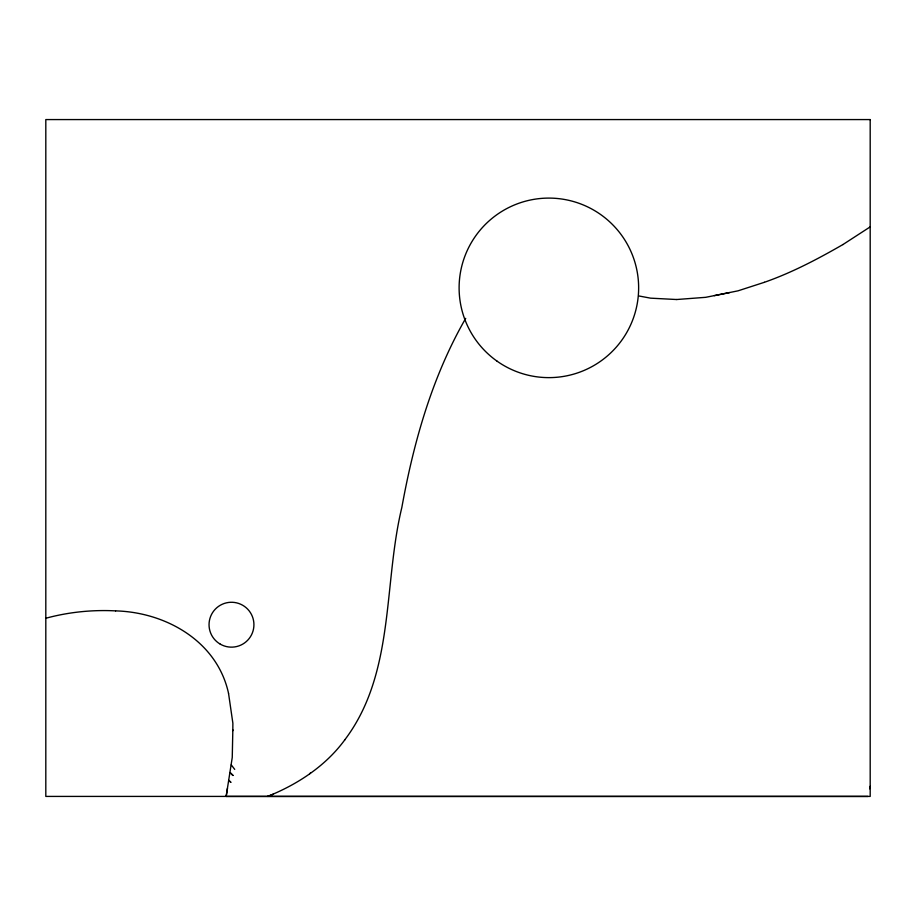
<?xml version="1.0" encoding="UTF-8"?>
<svg xmlns="http://www.w3.org/2000/svg" width="916" height="916" viewBox="0 0 916 916"><rect width="100%" height="100%" fill="white"/><g stroke="black" fill="none" stroke-linecap="round" stroke-linejoin="round"><path stroke-width="1.37" d="M232.824 730.659L232.87 723.193L228.542 693.366M232.836 729.777L232.252 757.463L226.16 796.416M227.477 788.31L226.172 796.428L867.967 796.428M869.639 788.779L870.2 786.237M465.706 318.344C432.238 376.51 413.723 441.73 401.849 507.418C383.14 584.706 395.185 673.409 344.656 740.013M267.564 796.428C297.402 784.497 325.684 766.016 344.828 739.807M309.608 773.677L310.455 773.081M870.189 226.882L842.938 244.549M842.949 244.538C817.748 259.045 791.859 272.682 764.356 282.311M267.884 796.416L273.334 794.195M764.368 282.311L738.033 290.83L714.32 295.65M45.811 618.254C68.448 612.106 92.15 609.655 115.576 610.88M729.674 292.559L705.709 297.322L676.615 299.521M115.576 610.88C165.865 612.197 217.218 641.269 228.542 693.378M676.626 299.521L650.566 298.158L638.784 295.948M230.866 782.218L228.771 780.329L230.729 782.344M233.076 775.394L230.031 772.52L232.904 775.508M231.267 764.883L234.725 769.394M870.189 119.572L45.811 119.572L45.811 796.416L870.189 796.416L870.189 119.572M497.113 361.202A89.768 89.768 0 0 0 638.269 296.017A89.768 89.768 0 0 0 511.243 206.363A89.768 89.768 0 0 0 497.113 361.202M220.264 644.143A22.442 22.442 0 0 0 253.927 624.712A22.442 22.442 0 0 0 220.264 605.27A22.442 22.442 0 0 0 220.264 644.143"/></g></svg>
